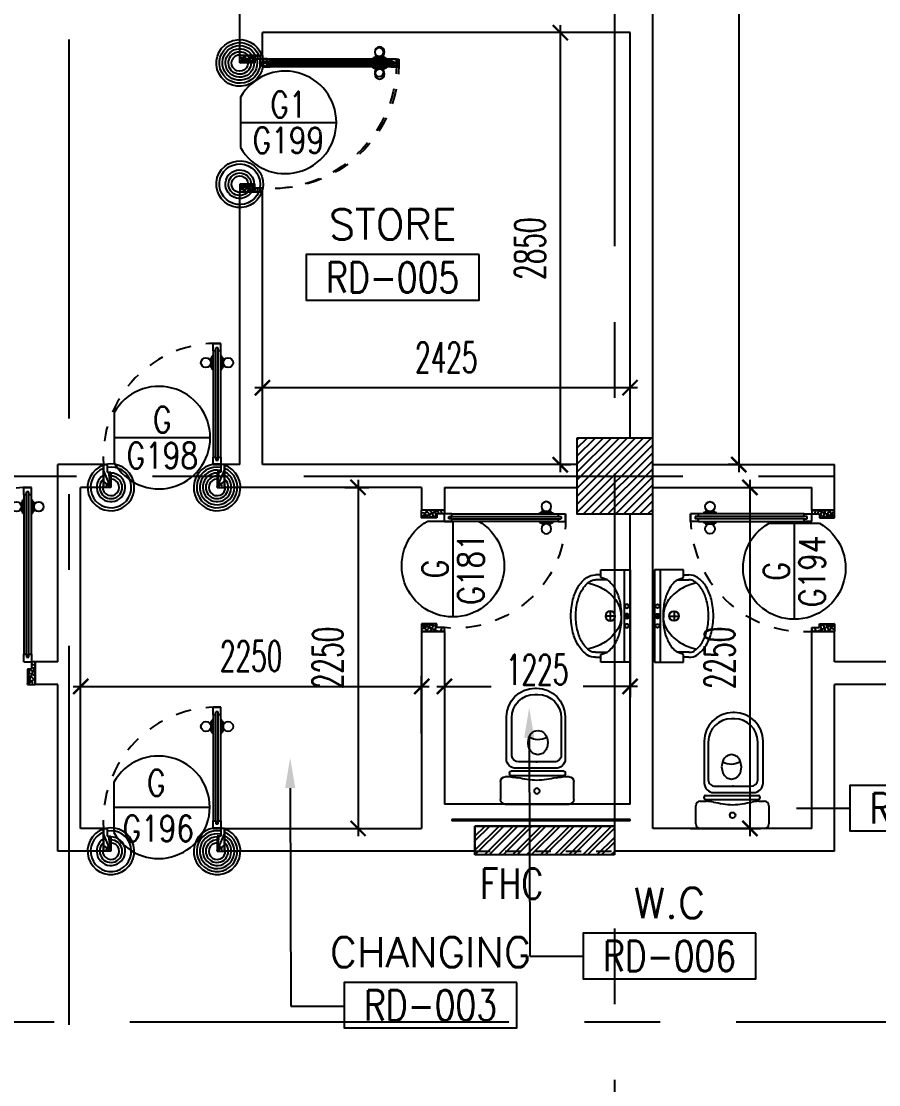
# Model space of a CAD drawing. Extents: x 417819.9 to 417911.9, y 43448 to 43539.2.
# Drawn here: x 417834.74 to 417840.4, y 43514.48 to 43521.49 of the extents above; entities that cross this region are included whole.
import ezdxf
from ezdxf.enums import TextEntityAlignment as Align

# ---------------------------------------------------------------- set-up
doc = ezdxf.new("R2010")
doc.units = 0
doc.header["$MEASUREMENT"] = 0
doc.header["$PDMODE"] = 3
doc.header["$PDSIZE"] = 0.1
doc.linetypes.add('CENTERX2', pattern=[4, 2.5, -0.5, 0.5, -0.5])
doc.linetypes.add('HIDDEN', pattern=[0.375, 0.25, -0.125])
doc.layers.get('0').update_dxf_attribs({"linetype": 'CONTINUOUS'})
doc.layers.get('DEFPOINTS').update_dxf_attribs({"linetype": 'CONTINUOUS'})
for name, color, linetype in [('A-JEERI', 3, 'CONTINUOUS'), ('AXES', 11, 'CENTERX2'), ('COL', 2, 'CONTINUOUS'), ('DIM', 4, 'CONTINUOUS'), ('DOOR', 4, 'CONTINUOUS'), ('DOOR-CR', 2, 'CONTINUOUS'), ('DOOR-NO', 3, 'CONTINUOUS'), ('FHC', 2, 'CONTINUOUS'), ('HAT', 8, 'CONTINUOUS'), ('RM-BOX', 2, 'CONTINUOUS'), ('RM-IND', 5, 'CONTINUOUS'), ('RM-NAME', 2, 'CONTINUOUS'), ('RM-NO', 2, 'CONTINUOUS'), ('SHAFT', 7, 'CONTINUOUS'), ('SUNI-FUR', 3, 'CONTINUOUS'), ('WALL', 2, 'CONTINUOUS')]:
    doc.layers.add(name, color=color, linetype=linetype)
doc.styles.add('ROMANS', font='ROMANS.shx', dxfattribs={"width": 0.6})
doc.dimstyles.new('STANDARD in', dxfattribs={"dimtxt": 0.2, "dimasz": 0.1, "dimexe": 0.07, "dimexo": 0.05, "dimgap": 0.1, "dimtad": 1, "dimdec": 0, "dimlfac": 1000, "dimzin": 0, "dimdsep": 46, "dimtxsty": 'ROMANS', "dimblk": 'ARCHTICK', "dimcen": 0.05, "dimdle": 0.05, "dimclrd": 4, "dimclre": 4, "dimclrt": 2, "dimadec": 0, "dimazin": 0, "dimtfac": 1, "dimtdec": 0, "dimtmove": 2, "dimatfit": 3, "dimfxl": 0, "dimtolj": 1, "dimtzin": 0, "dimarcsym": 0})

# ---------------------------------------------------------------- blocks, each defined once
blk = doc.blocks.new('DOOR100')
at = {"layer": 'DOOR', "color": 7, "linetype": 'ByBlock'}
for p, q in [((-75, 1250), (-75, 1300)), ((-75, 1300), (-25, 1300)), ((-25, 1300), (-75, 1300)), ((-58, 1250), (-58, 1270)), ((-42, 1270), (-58, 1270)), ((-42, 1250), (-42, 1270)), ((-25, 1250), (-25, 1300)), ((-91.2, 1205), (-91.2, 1140.2)), ((-82.2, 1205), (-91.2, 1205)), ((-82.2, 1127.6), (-82.2, 1217.6)), ((-75, 1217.6), (-82.2, 1217.6)), ((-82.2, 1205), (-82.2, 1140.2)), ((-58, 1250), (-75, 1250)), ((-25, 1250), (-42, 1250)), ((-25, 1217.6), (-17.8, 1217.6)), ((-17.8, 1127.6), (-17.8, 1217.6)), ((-17.8, 1205), (-17.8, 1140.2)), ((-17.8, 1205), (-8.8, 1205)), ((-8.8, 1205), (-8.8, 1140.2)), ((-82.2, 1140.2), (-91.2, 1140.2)), ((-75, 1127.6), (-82.2, 1127.6)), ((-25, 1127.6), (-17.8, 1127.6)), ((-17.8, 1140.2), (-8.8, 1140.2)), ((-1200, 0), (-1200, 150)), ((-1200, 150), (-1175, 150)), ((-1200, 150), (-1200, 0)), ((-1175, 150), (-1175, 100)), ((-75, 200), (-58, 200)), ((-75, 150), (-75, 200)), ((-75, 150), (-25, 150)), ((-58, 200), (-58, 180)), ((-58, 180), (-42, 180)), ((-42, 200), (-25, 200)), ((-42, 180), (-42, 200)), ((-25, 200), (-25, 150)), ((0, 150), (-25, 150)), ((-25, 150), (-25, 100)), ((0, 0), (0, 150)), ((0, 150), (0, 0)), ((-1150, 0), (-1200, 113.7)), ((-1175, 100), (-1150, 100)), ((-1150, 0), (-1163.4, 100)), ((-1150, 100), (-1150, 0)), ((-50, 0), (0, 113.7)), ((-50, 100), (-50, 0)), ((-50, 0), (-36.6, 100)), ((-25, 100), (-50, 100)), ((-1150, 0), (-1200, 40.1)), ((-1150, 0), (-1200, 0)), ((-50, 0), (0, 40.1)), ((-50, 0), (0, 0))]:
    blk.add_line(p, q, dxfattribs=at)
at = {"layer": 'DOOR', "linetype": 'ByBlock'}
for p, q in [((-75, 1250), (-75, 200)), ((-58, 200), (-58, 1250)), ((-42, 200), (-42, 1250)), ((-25, 200), (-25, 1250))]:
    blk.add_line(p, q, dxfattribs=at)
at = {"layer": 'DOOR', "color": 7, "linetype": 'ByBlock'}
for centre in [(-123.5, 1172.6), (23.5, 1172.6)]:
    blk.add_circle(centre, 32.4, dxfattribs=at)
at = {"layer": 'DOOR', "linetype": 'HIDDEN', "ltscale": 0.5}
blk.add_arc((-25, 150), 1150, 90, 180, dxfattribs=at)
at = {"layer": 'DOOR', "color": 7, "linetype": 'ByBlock'}
for centre, radius, start, end in [((-1150, 0), 154.4, 103.71423, 108.89471), ((-50, 0), 154.4, 71.10529, 76.28577), ((-1150, 0), 134.4, 100.71998, 111.84015), ((-1150, 0), 94.4, 90, 121.98181), ((-1150, 0), 74.4, 90, 132.22357), ((-50, 0), 94.4, 58.01819, 90), ((-50, 0), 74.4, 47.77643, 90), ((-50, 0), 134.4, 68.15985, 79.28002), ((-50, 0), 114.4, 64.08384, 77.37743), ((-1150, 0), 54.4, 90, 156.79262), ((-1150, 0), 34.4, 90, 180), ((-1150, 0), 14.4, 90, 180), ((-50, 0), 54.4, 23.20738, 90), ((-50, 0), 34.4, 0, 90), ((-50, 0), 14.4, 0, 90)]:
    blk.add_arc(centre, radius, start, end, dxfattribs=at)
blk = doc.blocks.new('A$C49F1192B')
at = {"layer": 'DOOR', "color": 0, "linetype": 'ByBlock', "xscale": -1, "rotation": 270}
blk.add_blockref('DOOR100', (0, 1200), dxfattribs=at)
blk = doc.blocks.new('A$C09EF76E8')
at = {"layer": 'DOOR', "color": 0, "linetype": 'ByBlock'}
for p, q in [((776.6, 950), (726.6, 950)), ((726.6, 950), (776.6, 950)), ((726.6, 900), (726.6, 950)), ((759.6, 920), (743.6, 920)), ((743.6, 900), (743.6, 920)), ((759.6, 900), (759.6, 920)), ((776.6, 900), (776.6, 950)), ((719.4, 855), (710.4, 855)), ((710.4, 855), (710.4, 790.2)), ((726.6, 867.6), (719.4, 867.6)), ((719.4, 777.6), (719.4, 867.6)), ((719.4, 855), (719.4, 790.2)), ((743.6, 900), (726.6, 900)), ((776.6, 900), (759.6, 900)), ((776.6, 867.6), (783.8, 867.6)), ((783.8, 777.6), (783.8, 867.6)), ((783.8, 855), (792.8, 855)), ((783.8, 855), (783.8, 790.2)), ((792.8, 855), (792.8, 790.2)), ((719.4, 790.2), (710.4, 790.2)), ((726.6, 777.6), (719.4, 777.6)), ((776.6, 777.6), (783.8, 777.6)), ((783.8, 790.2), (792.8, 790.2)), ((1.6, 0), (1.6, 150)), ((1.6, 150), (26.6, 150)), ((1.6, 150), (1.6, 0)), ((26.6, 150), (26.6, 100)), ((726.6, 150), (726.6, 200)), ((726.6, 200), (743.6, 200)), ((726.6, 150), (776.6, 150)), ((743.6, 200), (743.6, 180)), ((743.6, 180), (759.6, 180)), ((759.6, 180), (759.6, 200)), ((759.6, 200), (776.6, 200)), ((776.6, 200), (776.6, 150)), ((776.6, 150), (776.6, 100)), ((801.6, 150), (776.6, 150)), ((801.6, 150), (801.6, 0)), ((26.6, 100), (51.6, 100)), ((51.6, 100), (51.6, 0)), ((776.6, 100), (751.6, 100)), ((751.6, 100), (751.6, 0)), ((51.6, 0), (1.6, 0)), ((751.6, 0), (801.6, 0))]:
    blk.add_line(p, q, dxfattribs=at)
at = {"layer": 'DOOR', "linetype": 'ByBlock'}
for p, q in [((726.6, 900), (726.6, 200)), ((743.6, 200), (743.6, 900)), ((759.6, 200), (759.6, 900)), ((776.6, 200), (776.6, 900)), ((801.6, 0), (801.6, 150))]:
    blk.add_line(p, q, dxfattribs=at)
at = {"layer": 'DOOR', "color": 9, "linetype": 'ByBlock'}
for p, q in [((51.6, 0), (1.6, 113.7)), ((51.6, 0), (38.2, 100)), ((751.6, 0), (801.6, 113.7)), ((751.6, 0), (764.9, 100)), ((51.6, 0), (1.6, 40.1)), ((751.6, 0), (801.6, 40.1))]:
    blk.add_line(p, q, dxfattribs=at)
at = {"layer": 'DOOR', "color": 0, "linetype": 'ByBlock'}
for centre in [(678.1, 822.6), (825.1, 822.6)]:
    blk.add_circle(centre, 32.4, dxfattribs=at)
at = {"layer": 'DOOR', "linetype": 'HIDDEN', "ltscale": 0.5}
blk.add_arc((751.6, 198.8), 751.6, 88.09382, 183.72494, dxfattribs=at)
at = {"layer": 'DOOR', "color": 9, "linetype": 'ByBlock'}
for centre, radius, start, end in [((51.6, 0), 154.4, 103.71423, 108.89471), ((751.6, 0), 154.4, 71.10529, 76.28577), ((51.6, 0), 134.4, 100.71998, 111.84015), ((51.6, 0), 94.4, 90, 121.98181), ((51.6, 0), 74.4, 90, 132.22357), ((751.6, 0), 94.4, 58.01819, 90), ((751.6, 0), 74.4, 47.77643, 90), ((751.6, 0), 134.4, 68.15985, 79.28002), ((751.6, 0), 114.4, 64.08384, 77.37743), ((51.6, 0), 54.4, 90, 156.79262), ((51.6, 0), 34.4, 90, 180), ((51.6, 0), 14.4, 90, 180), ((751.6, 0), 54.4, 23.20738, 90), ((751.6, 0), 34.4, 0, 90), ((751.6, 0), 14.4, 0, 90)]:
    blk.add_arc(centre, radius, start, end, dxfattribs=at)
blk = doc.blocks.new('DD1')
at = {"layer": 'DOOR-CR'}
blk.add_line((-316.5, 0), (316.5, 0), dxfattribs=at)
blk.add_lwpolyline([(-316.5, -165.7, 3.820224), (-316.5, 165.7)], format="xyb", close=True, dxfattribs=at)
at = {"layer": 'DOOR-NO', "color": 255, "style": 'ROMANS'}
for tag, width, p in [('G', 0.8, (-21.7, 155.8)), ('0000', 0.7, (-21.7, -135.5))]:
    blk.add_attdef(tag, text='', height=195.5, dxfattribs=dict(at, width=width)).set_placement(p, align=Align.MIDDLE)
blk = doc.blocks.new('*X109')
at = {"color": 0}
for p, q in [((31339.2, 62310.5), (31829.7, 62801)), ((31339.2, 62363.5), (31776.7, 62801)), ((31339.2, 62416.6), (31723.7, 62801)), ((31339.2, 62469.6), (31670.6, 62801)), ((31339.2, 62522.6), (31617.6, 62801)), ((31339.2, 62575.7), (31564.6, 62801)), ((31339.2, 62628.7), (31511.5, 62801)), ((31339.2, 62681.7), (31458.5, 62801)), ((31339.2, 62734.8), (31405.5, 62801)), ((31339.2, 62787.8), (31352.4, 62801)), ((31382.8, 62301), (31839.2, 62757.5)), ((31435.8, 62301), (31839.2, 62704.4)), ((31488.8, 62301), (31839.2, 62651.4)), ((31541.9, 62301), (31839.2, 62598.4)), ((31594.9, 62301), (31839.2, 62545.3)), ((31647.9, 62301), (31839.2, 62492.3)), ((31701, 62301), (31839.2, 62439.3)), ((31754, 62301), (31839.2, 62386.2)), ((31807, 62301), (31839.2, 62333.2))]:
    blk.add_line(p, q, dxfattribs=at)
blk = doc.blocks.new('COL50')
at = {"layer": 'COL'}
blk.add_lwpolyline([(-250, 250), (-250, -250), (250, -250), (250, 250)], close=True, dxfattribs=at)
blk = doc.blocks.new('RM1')
at = {"layer": 'RM-BOX'}
blk.add_lwpolyline([(569.9, -200), (-569.9, -200), (-569.9, -500), (569.9, -500)], close=True, dxfattribs=at)
at = {"layer": 'RM-NAME', "style": 'ROMANS'}
for tag, p in [('ROOMNAME1', (0, 323.8)), ('ROOMNAME2', (0, 0))]:
    blk.add_attdef(tag, text='', height=200, dxfattribs=at).set_placement(p, align=Align.MIDDLE)
at = {"layer": 'RM-NO', "style": 'ROMANS', "width": 0.8}
blk.add_attdef('ROOMNO', text='', height=200, dxfattribs=at).set_placement((0, -350), align=Align.MIDDLE)
blk = doc.blocks.new('DOOR90')
at = {"layer": 'DOOR', "color": 7, "linetype": 'ByBlock'}
for p, q in [((-150, 0), (0, 0)), ((-150, 0), (-150, -25)), ((0, -50), (-113.7, 0)), ((0, -50), (-40.1, 0)), ((0, -50), (0, 0)), ((-1000, -25), (-1050, -25)), ((-1050, -75), (-1050, -25)), ((-1050, -25), (-1050, -75)), ((-1000, -42), (-1020, -42)), ((-1020, -42), (-1020, -58)), ((-1000, -58), (-1020, -58)), ((-1000, -25), (-1000, -42)), ((-1000, -58), (-1000, -75)), ((-877.6, -17.8), (-967.6, -17.8)), ((-967.6, -25), (-967.6, -17.8)), ((-955, -8.8), (-890.2, -8.8)), ((-955, -17.8), (-955, -8.8)), ((-955, -17.8), (-890.2, -17.8)), ((-890.2, -17.8), (-890.2, -8.8)), ((-877.6, -25), (-877.6, -17.8)), ((-200, -25), (-150, -25)), ((-200, -42), (-200, -25)), ((-180, -42), (-200, -42)), ((-200, -58), (-180, -58)), ((-200, -75), (-200, -58)), ((-180, -58), (-180, -42)), ((-150, -25), (-100, -25)), ((-150, -75), (-150, -25)), ((-100, -25), (-100, -50)), ((0, -50), (-100, -36.6)), ((-100, -50), (0, -50)), ((-1000, -75), (-1050, -75)), ((-967.6, -75), (-967.6, -82.2)), ((-877.6, -82.2), (-967.6, -82.2)), ((-955, -82.2), (-890.2, -82.2)), ((-955, -82.2), (-955, -91.2)), ((-955, -91.2), (-890.2, -91.2)), ((-890.2, -82.2), (-890.2, -91.2)), ((-877.6, -75), (-877.6, -82.2)), ((-150, -75), (-200, -75)), ((-150, -875), (-100, -875)), ((-150, -900), (-150, -875)), ((-150, -900), (0, -900)), ((0, -900), (-150, -900)), ((0, -850), (-113.7, -900)), ((-100, -875), (-100, -850)), ((0, -850), (-100, -863.4)), ((-100, -850), (0, -850)), ((0, -850), (-40.1, -900)), ((0, -850), (0, -900))]:
    blk.add_line(p, q, dxfattribs=at)
at = {"layer": 'DOOR', "linetype": 'ByBlock'}
for p, q in [((-200, -25), (-1000, -25)), ((-200, -42), (-1000, -42)), ((-200, -58), (-1000, -58)), ((-1000, -75), (-200, -75))]:
    blk.add_line(p, q, dxfattribs=at)
at = {"layer": 'DOOR', "color": 7, "linetype": 'ByBlock'}
for centre in [(-922.6, 23.5), (-922.6, -123.5)]:
    blk.add_circle(centre, 32.4, dxfattribs=at)
for centre, radius, start, end in [((0, -50), 154.4, 161.10529, 166.28577), ((0, -50), 94.4, 148.01819, 180), ((0, -50), 134.4, 158.15985, 169.28002), ((0, -50), 114.4, 154.08384, 167.37743), ((0, -50), 74.4, 137.77643, 180), ((0, -50), 54.4, 113.20738, 180), ((0, -50), 34.4, 90, 180), ((0, -50), 14.4, 90, 180), ((0, -850), 154.4, 193.71423, 198.89471), ((0, -850), 134.4, 190.71998, 201.84015), ((0, -850), 94.4, 180, 211.98181), ((0, -850), 74.4, 180, 222.22357), ((0, -850), 54.4, 180, 246.79262), ((0, -850), 34.4, 180, 270), ((0, -850), 14.4, 180, 270)]:
    blk.add_arc(centre, radius, start, end, dxfattribs=at)
at = {"layer": 'DOOR', "linetype": 'HIDDEN', "ltscale": 0.5}
blk.add_arc((-222.2, -50), 828.2, 178.27012, 275.00304, dxfattribs=at)
blk = doc.blocks.new('A$C24ED45A6')
at = {"layer": 'DOOR', "color": 0, "linetype": 'ByBlock'}
for p, q in [((925, 1100), (925, 1150)), ((925, 1150), (975, 1150)), ((975, 1150), (925, 1150)), ((942, 1100), (925, 1100)), ((942, 1100), (942, 1120)), ((958, 1120), (942, 1120)), ((958, 1100), (958, 1120)), ((975, 1100), (958, 1100)), ((975, 1100), (975, 1150)), ((908.8, 1055), (908.8, 990.2)), ((917.8, 1055), (908.8, 1055)), ((917.8, 977.6), (917.8, 1067.6)), ((925, 1067.6), (917.8, 1067.6)), ((917.8, 1055), (917.8, 990.2)), ((975, 1067.6), (982.2, 1067.6)), ((982.2, 977.6), (982.2, 1067.6)), ((982.2, 1055), (982.2, 990.2)), ((982.2, 1055), (991.2, 1055)), ((991.2, 1055), (991.2, 990.2)), ((917.8, 990.2), (908.8, 990.2)), ((925, 977.6), (917.8, 977.6)), ((975, 977.6), (982.2, 977.6)), ((982.2, 990.2), (991.2, 990.2)), ((925, 150), (925, 200)), ((925, 200), (942, 200)), ((942, 200), (942, 180)), ((942, 180), (958, 180)), ((958, 180), (958, 200)), ((958, 200), (975, 200)), ((975, 200), (975, 150)), ((0, 0), (0, 150)), ((0, 150), (25, 150)), ((25, 150), (25, 100)), ((25, 100), (50, 100)), ((50, 100), (50, 0)), ((925, 150), (975, 150)), ((975, 100), (950, 100)), ((950, 100), (950, 0)), ((1000, 150), (975, 150)), ((975, 150), (975, 100)), ((1000, 150), (1000, 0)), ((50, 0), (0, 0)), ((950, 0), (1000, 0))]:
    blk.add_line(p, q, dxfattribs=at)
at = {"layer": 'DOOR', "linetype": 'ByBlock'}
for p, q in [((925, 1100), (925, 200)), ((942, 200), (942, 1100)), ((958, 200), (958, 1100)), ((975, 200), (975, 1100))]:
    blk.add_line(p, q, dxfattribs=at)
at = {"layer": 'DOOR', "color": 9, "linetype": 'ByBlock'}
for p, q in [((50, 0), (0, 113.7)), ((50, 0), (36.6, 100)), ((950, 0), (1000, 113.7)), ((950, 0), (963.4, 100)), ((50, 0), (0, 40.1)), ((950, 0), (1000, 40.1))]:
    blk.add_line(p, q, dxfattribs=at)
at = {"layer": 'DOOR', "color": 0, "linetype": 'ByBlock'}
for centre in [(876.5, 1022.6), (1023.5, 1022.6)]:
    blk.add_circle(centre, 32.4, dxfattribs=at)
at = {"layer": 'DOOR', "linetype": 'HIDDEN', "ltscale": 0.5}
blk.add_arc((950, 222.5), 927.8, 88.45601, 184.48155, dxfattribs=at)
at = {"layer": 'DOOR', "color": 9, "linetype": 'ByBlock'}
for centre, radius, start, end in [((50, 0), 154.4, 103.71423, 108.89471), ((50, 0), 134.4, 100.71998, 111.84015), ((50, 0), 114.4, 102.62257, 115.91616), ((50, 0), 94.4, 90, 121.98181), ((950, 0), 94.4, 58.01819, 90), ((950, 0), 134.4, 68.15985, 79.28002), ((950, 0), 114.4, 64.08384, 77.37743), ((950, 0), 154.4, 71.10529, 76.28577), ((50, 0), 74.4, 90, 132.22357), ((50, 0), 54.4, 90, 156.79262), ((50, 0), 34.4, 90, 180), ((50, 0), 14.4, 90, 180), ((950, 0), 74.4, 47.77643, 90), ((950, 0), 54.4, 23.20738, 90), ((950, 0), 34.4, 0, 90), ((950, 0), 14.4, 0, 90)]:
    blk.add_arc(centre, radius, start, end, dxfattribs=at)
at = {"layer": 'WALL'}
blk.add_line((1000, 0), (1000, 150), dxfattribs=at)
blk = doc.blocks.new('A$C3CD36B94')
at = {"layer": 'DOOR', "color": 0, "linetype": 'ByBlock'}
for p, q in [((105.9, 950.4), (55.9, 950.4)), ((55.9, 800.4), (55.9, 950.4)), ((105.9, 850.4), (105.9, 950.4)), ((805.9, 950.4), (855.9, 950.4)), ((805.9, 850.4), (805.9, 950.4)), ((855.9, 800.4), (855.9, 950.4)), ((855.9, 950.4), (855.9, 800.4)), ((80.9, 850.4), (105.9, 850.4)), ((80.9, 800.4), (80.9, 850.4)), ((830.9, 850.4), (805.9, 850.4)), ((830.9, 800.4), (830.9, 850.4)), ((55.9, 800.4), (80.9, 800.4)), ((130.9, 800.4), (80.9, 800.4)), ((80.9, 750.4), (80.9, 800.4)), ((130.9, 800.4), (130.9, 750.4)), ((855.9, 800.4), (830.9, 800.4)), ((97.9, 750.4), (80.9, 750.4)), ((113.9, 770.4), (97.9, 770.4)), ((97.9, 770.4), (97.9, 750.4)), ((113.9, 750.4), (113.9, 770.4)), ((130.9, 750.4), (113.9, 750.4)), ((64.7, 95.4), (64.7, 160.2)), ((73.7, 160.2), (64.7, 160.2)), ((73.7, 172.8), (73.7, 82.8)), ((80.9, 172.8), (73.7, 172.8)), ((73.7, 95.4), (73.7, 160.2)), ((130.9, 172.8), (138.1, 172.8)), ((138.1, 172.8), (138.1, 82.8)), ((138.1, 95.4), (138.1, 160.2)), ((138.1, 160.2), (147.1, 160.2)), ((147.1, 95.4), (147.1, 160.2)), ((73.7, 95.4), (64.7, 95.4)), ((80.9, 82.8), (73.7, 82.8)), ((130.9, 82.8), (138.1, 82.8)), ((138.1, 95.4), (147.1, 95.4)), ((80.9, 50.4), (80.9, 0.4)), ((80.9, 50.4), (97.9, 50.4)), ((130.9, 0.4), (80.9, 0.4)), ((80.9, 0.4), (130.9, 0.4)), ((97.9, 50.4), (97.9, 30.4)), ((97.9, 30.4), (113.9, 30.4)), ((113.9, 50.4), (113.9, 30.4)), ((113.9, 50.4), (130.9, 50.4)), ((130.9, 50.4), (130.9, 0.4))]:
    blk.add_line(p, q, dxfattribs=at)
at = {"layer": 'DOOR', "color": 9, "linetype": 'ByBlock'}
for p, q in [((105.9, 950.4), (55.9, 910.3)), ((105.9, 950.4), (55.9, 836.7)), ((105.9, 950.4), (92.6, 850.4)), ((805.9, 950.4), (819.3, 850.4)), ((805.9, 950.4), (855.9, 836.7)), ((805.9, 950.4), (855.9, 910.3))]:
    blk.add_line(p, q, dxfattribs=at)
at = {"layer": 'DOOR', "linetype": 'ByBlock'}
for p, q in [((80.9, 750.4), (80.9, 50.4)), ((97.9, 750.4), (97.9, 50.4)), ((113.9, 750.4), (113.9, 50.4)), ((130.9, 50.4), (130.9, 750.4))]:
    blk.add_line(p, q, dxfattribs=at)
at = {"layer": 'DOOR', "color": 0, "linetype": 'ByBlock'}
for centre in [(32.4, 127.8), (179.5, 127.8)]:
    blk.add_circle(centre, 32.4, dxfattribs=at)
at = {"layer": 'DOOR', "color": 9, "linetype": 'ByBlock'}
for centre, radius, start, end in [((105.9, 950.4), 54.4, 203.20738, 270), ((105.9, 950.4), 34.4, 180, 270), ((105.9, 950.4), 14.4, 180, 270), ((805.9, 950.4), 34.4, 270, 0), ((805.9, 950.4), 14.4, 270, 0), ((805.9, 950.4), 54.4, 270, 336.79262), ((105.9, 950.4), 74.4, 227.77643, 270), ((105.9, 950.4), 94.4, 238.01819, 270), ((105.9, 950.4), 114.4, 244.08384, 257.37743), ((805.9, 950.4), 74.4, 270, 312.22357), ((805.9, 950.4), 94.4, 270, 301.98181), ((105.9, 950.4), 134.4, 248.15985, 259.28002), ((105.9, 950.4), 154.4, 251.10529, 256.28577), ((805.9, 950.4), 134.4, 280.71998, 291.84015), ((805.9, 950.4), 154.4, 283.71423, 288.89471)]:
    blk.add_arc(centre, radius, start, end, dxfattribs=at)
at = {"layer": 'DOOR', "linetype": 'HIDDEN', "ltscale": 0.5}
blk.add_arc((105.9, 728.6), 728.6, 268.03354, 5.66169, dxfattribs=at)
blk = doc.blocks.new('_ARCHTICK')
at = {"color": 0, "linetype": 'ByBlock', "const_width": 0.15}
blk.add_lwpolyline([(-0.5, -0.5), (0.5, 0.5)], dxfattribs=at)
blk = doc.blocks.new('*D169')
at = {"layer": 'DEFPOINTS', "color": 0}
for p in [(417838.7566, 43521.4193), (417838.243, 43518.5693), (417838.2963, 43518.5693)]:
    blk.add_point(p, dxfattribs=at)
at = {"layer": 'DIM', "color": 4, "lineweight": -2}
for p, q in [((417838.2963, 43521.4693), (417838.2963, 43518.5193)), ((417838.7066, 43521.4193), (417838.2263, 43521.4193)), ((417838.293, 43518.5693), (417838.3663, 43518.5693))]:
    blk.add_line(p, q, dxfattribs=at)
at = {"layer": 'DIM', "color": 4, "lineweight": -2, "xscale": 0.1, "yscale": 0.1, "zscale": 0.1}
for p, rotation in [((417838.2963, 43521.4193), 90), ((417838.2963, 43518.5693), 270)]:
    blk.add_blockref('_ARCHTICK', p, dxfattribs=dict(at, rotation=rotation))
at = {"layer": 'DIM', "color": 2, "insert": (417838.0963, 43519.9943), "char_height": 0.2, "attachment_point": 5, "rotation": 90, "style": 'ROMANS'}
blk.add_mtext('\\A1;2850', dxfattribs=at)
blk = doc.blocks.new('*D170')
at = {"layer": 'DEFPOINTS', "color": 0}
for p in [(417836.3316, 43519.077), (417836.3316, 43519.077), (417838.7566, 43519.077)]:
    blk.add_point(p, dxfattribs=at)
at = {"layer": 'DIM', "color": 4, "lineweight": -2}
for p, q in [((417836.3316, 43519.127), (417836.3316, 43519.147)), ((417838.7566, 43519.127), (417838.7566, 43519.147)), ((417838.8066, 43519.077), (417836.2816, 43519.077))]:
    blk.add_line(p, q, dxfattribs=at)
at = {"layer": 'DIM', "color": 4, "lineweight": -2, "xscale": 0.1, "yscale": 0.1, "zscale": 0.1, "rotation": 180}
blk.add_blockref('_ARCHTICK', (417836.3316, 43519.077), dxfattribs=at)
at = {"layer": 'DIM', "color": 4, "lineweight": -2, "xscale": 0.1, "yscale": 0.1, "zscale": 0.1}
blk.add_blockref('_ARCHTICK', (417838.7566, 43519.077), dxfattribs=at)
at = {"layer": 'DIM', "color": 2, "insert": (417837.5441, 43519.277), "char_height": 0.2, "attachment_point": 5, "style": 'ROMANS'}
blk.add_mtext('\\A1;2425', dxfattribs=at)
blk = doc.blocks.new('*D173')
at = {"layer": 'DEFPOINTS', "color": 0}
for p in [(417837.3816, 43517.1062), (417835.1316, 43516.7449), (417837.3816, 43516.7449)]:
    blk.add_point(p, dxfattribs=at)
at = {"layer": 'DIM', "color": 4, "lineweight": -2}
for p, q in [((417835.1316, 43516.7949), (417835.1316, 43517.1762)), ((417837.3816, 43516.7949), (417837.3816, 43517.1762)), ((417835.0816, 43517.1062), (417837.4316, 43517.1062))]:
    blk.add_line(p, q, dxfattribs=at)
at = {"layer": 'DIM', "color": 4, "lineweight": -2, "xscale": 0.1, "yscale": 0.1, "zscale": 0.1, "rotation": 180}
blk.add_blockref('_ARCHTICK', (417835.1316, 43517.1062), dxfattribs=at)
at = {"layer": 'DIM', "color": 4, "lineweight": -2, "xscale": 0.1, "yscale": 0.1, "zscale": 0.1}
blk.add_blockref('_ARCHTICK', (417837.3816, 43517.1062), dxfattribs=at)
at = {"layer": 'DIM', "color": 2, "insert": (417836.2566, 43517.3062), "char_height": 0.2, "attachment_point": 5, "style": 'ROMANS'}
blk.add_mtext('\\A1;2250', dxfattribs=at)
blk = doc.blocks.new('*D174')
at = {"layer": 'DEFPOINTS', "color": 0}
for p in [(417836.8243, 43518.4193), (417836.8243, 43516.1693), (417836.9621, 43516.1693)]:
    blk.add_point(p, dxfattribs=at)
at = {"layer": 'DIM', "color": 4, "lineweight": -2}
for p, q in [((417836.9621, 43518.4693), (417836.9621, 43516.1193)), ((417836.8743, 43518.4193), (417837.0321, 43518.4193)), ((417836.8743, 43516.1693), (417837.0321, 43516.1693))]:
    blk.add_line(p, q, dxfattribs=at)
at = {"layer": 'DIM', "color": 4, "lineweight": -2, "xscale": 0.1, "yscale": 0.1, "zscale": 0.1}
for p, rotation in [((417836.9621, 43518.4193), 90), ((417836.9621, 43516.1693), 270)]:
    blk.add_blockref('_ARCHTICK', p, dxfattribs=dict(at, rotation=rotation))
at = {"layer": 'DIM', "color": 2, "insert": (417836.7621, 43517.2943), "char_height": 0.2, "attachment_point": 5, "rotation": 90, "style": 'ROMANS'}
blk.add_mtext('\\A1;2250', dxfattribs=at)
blk = doc.blocks.new('*D175')
at = {"layer": 'DEFPOINTS', "color": 0}
for p in [(417837.5316, 43517.3159), (417838.7566, 43517.3159), (417838.7566, 43517.1062)]:
    blk.add_point(p, dxfattribs=at)
at = {"layer": 'DIM', "color": 4, "lineweight": -2}
for p, q in [((417837.5316, 43517.2659), (417837.5316, 43517.0362)), ((417838.7566, 43517.2659), (417838.7566, 43517.0362)), ((417837.4816, 43517.1062), (417837.8413, 43517.1062)), ((417838.8066, 43517.1062), (417838.447, 43517.1062))]:
    blk.add_line(p, q, dxfattribs=at)
at = {"layer": 'DIM', "color": 4, "lineweight": -2, "xscale": 0.1, "yscale": 0.1, "zscale": 0.1, "rotation": 180}
blk.add_blockref('_ARCHTICK', (417837.5316, 43517.1062), dxfattribs=at)
at = {"layer": 'DIM', "color": 4, "lineweight": -2, "xscale": 0.1, "yscale": 0.1, "zscale": 0.1}
blk.add_blockref('_ARCHTICK', (417838.7566, 43517.1062), dxfattribs=at)
at = {"layer": 'DIM', "color": 2, "insert": (417838.1441, 43517.2175), "char_height": 0.2, "attachment_point": 5, "style": 'ROMANS'}
blk.add_mtext('\\A1;1225', dxfattribs=at)
blk = doc.blocks.new('2')
at = {"layer": 'SUNI-FUR', "linetype": 'Continuous'}
for p, q in [((0.0159, 0.7241), (-0.0034, 0.7241)), ((0.0137, 0.765), (0.0041, 0.765)), ((-0.1849, 0.576), (-0.1849, 0.2998)), ((-0.1587, 0.5702), (-0.1587, 0.3197)), ((0.1683, 0.3197), (0.1683, 0.5702)), ((0.2027, 0.2998), (0.2027, 0.576)), ((-0.0651, 0.438), (-0.0703, 0.4064)), ((-0.005, 0.4872), (-0.0292, 0.4813)), ((0.0193, 0.4813), (-0.005, 0.4872)), ((0.0603, 0.4064), (0.0551, 0.438)), ((-0.0703, 0.4064), (-0.0651, 0.3747)), ((0.0565, 0.3772), (0.0603, 0.4064)), ((-0.0292, 0.3314), (-0.005, 0.3255)), ((-0.005, 0.3255), (0.0193, 0.3314)), ((-0.1763, 0.2176), (0.1724, 0.2176)), ((-0.1219, 0.2368), (0.0089, 0.2368)), ((-0.1129, 0.2792), (0.0084, 0.2792)), ((0.0012, 0.2792), (0.1226, 0.2792)), ((0.0084, 0.2792), (0.0012, 0.2792)), ((0.0089, 0.2368), (0.1397, 0.2368)), ((-0.2413, 0.03), (-0.2413, 0.1498)), ((-0.2113, 0.1798), (-0.1699, 0.1798)), ((-0.1863, 0.1994), (-0.1863, 0.2076)), ((0.1724, 0.1894), (-0.1763, 0.1894)), ((0.1743, 0.1798), (0.2113, 0.1798)), ((0.1743, 0.1798), (0.1743, 0.1798)), ((0.1824, 0.2076), (0.1824, 0.1994)), ((0.2413, 0.1498), (0.2413, 0.03)), ((0.2113, 0), (-0.2113, 0))]:
    blk.add_line(p, q, dxfattribs=at)
blk.add_circle((0.0019, 0.0872), 0.0184, dxfattribs=at)
for centre, radius, start, end in [((0.0041, 0.576), 0.189, 90, 180), ((-0.0048, 0.5702), 0.1539, 90, 180), ((0.0137, 0.576), 0.189, 0, 90), ((0.0144, 0.5702), 0.1539, 0, 90), ((0.0126, 0.412), 0.082, 141.07583, 161.50405), ((-0.0074, 0.5367), 0.1117, 239.42337, 302.91619), ((0.0019, 0.4207), 0.0682, 117.15318, 141.07583), ((-0.0119, 0.4207), 0.0682, 38.92417, 62.84682), ((-0.0226, 0.412), 0.082, 18.49595, 38.92417), ((0.0126, 0.4007), 0.082, 198.49595, 218.92417), ((-0.0289, 0.4058), 0.0901, 321.07583, 341.50405), ((-0.1219, 0.2998), 0.063, 180, 270), ((-0.1156, 0.3224), 0.0432, 183.51288, 273.51288), ((0.0019, 0.392), 0.0682, 218.92417, 242.84682), ((-0.0119, 0.392), 0.0682, 297.15318, 321.07583), ((0.1252, 0.3224), 0.0432, 266.48712, 356.48712), ((0.1397, 0.2998), 0.063, 270, 0), ((-0.1763, 0.2076), 0.01, 90, 180), ((0.1724, 0.2076), 0.01, 0, 90), ((-0.2113, 0.1498), 0.03, 90, 180), ((-0.1763, 0.1994), 0.01, 180, 270), ((-0.2015, -0.2523), 0.4332, 79.75352, 85.81091), ((0.0746, 1.126), 0.9726, 258.19384, 265.73474), ((-0.0701, 1.126), 0.9726, 274.26526, 281.80616), ((0.2059, -0.2523), 0.4332, 94.18909, 100.24648), ((0.1724, 0.1994), 0.01, 270, 0), ((0.2113, 0.1498), 0.03, 0, 90), ((-0.2113, 0.03), 0.03, 180, 270), ((0.2113, 0.03), 0.03, 270, 0)]:
    blk.add_arc(centre, radius, start, end, dxfattribs=at)
blk = doc.blocks.new('*D177')
at = {"layer": 'DEFPOINTS', "color": 0}
for p in [(417839.4739, 43525.4443), (417839.4739, 43518.5693), (417839.5066, 43518.5693)]:
    blk.add_point(p, dxfattribs=at)
at = {"layer": 'DIM', "color": 4, "lineweight": -2}
for p, q in [((417839.4739, 43525.4943), (417839.4739, 43518.5193)), ((417839.4239, 43525.4443), (417839.4039, 43525.4443)), ((417839.4566, 43518.5693), (417839.4039, 43518.5693))]:
    blk.add_line(p, q, dxfattribs=at)
at = {"layer": 'DIM', "color": 4, "lineweight": -2, "xscale": 0.1, "yscale": 0.1, "zscale": 0.1}
for p, rotation in [((417839.4739, 43525.4443), 90), ((417839.4739, 43518.5693), 270)]:
    blk.add_blockref('_ARCHTICK', p, dxfattribs=dict(at, rotation=rotation))
at = {"layer": 'DIM', "color": 2, "insert": (417839.2739, 43522.0068), "char_height": 0.2, "attachment_point": 5, "rotation": 90, "style": 'ROMANS'}
blk.add_mtext('\\A1;6875', dxfattribs=at)
blk = doc.blocks.new('*D508')
at = {"layer": 'DEFPOINTS', "color": 0}
for p in [(417839.2287, 43518.4193), (417839.1062, 43516.1693), (417839.5479, 43516.1693)]:
    blk.add_point(p, dxfattribs=at)
at = {"layer": 'DIM', "color": 4, "lineweight": -2}
for p, q in [((417839.5479, 43518.4693), (417839.5479, 43516.1193)), ((417839.2787, 43518.4193), (417839.6179, 43518.4193)), ((417839.1562, 43516.1693), (417839.6179, 43516.1693))]:
    blk.add_line(p, q, dxfattribs=at)
at = {"layer": 'DIM', "color": 4, "lineweight": -2, "xscale": 0.1, "yscale": 0.1, "zscale": 0.1}
for p, rotation in [((417839.5479, 43518.4193), 90), ((417839.5479, 43516.1693), 270)]:
    blk.add_blockref('_ARCHTICK', p, dxfattribs=dict(at, rotation=rotation))
at = {"layer": 'DIM', "color": 2, "insert": (417839.3479, 43517.2943), "char_height": 0.2, "attachment_point": 5, "rotation": 90, "style": 'ROMANS'}
blk.add_mtext('\\A1;2250', dxfattribs=at)
blk = doc.blocks.new('3')
at = {"layer": 'SUNI-FUR', "linetype": 'Continuous'}
for p, q in [((-0.3039, 0), (-0.3039, -0.1919)), ((0.3039, 0), (-0.3039, 0)), ((0.3039, -0.1919), (0.3039, 0)), ((0.3039, -0.039), (-0.3039, -0.039)), ((0.0156, -0.021), (-0.0155, -0.021)), ((0, -0.0055), (0, -0.0366)), ((0.0325, -0.13), (-0.0325, -0.13)), ((0, -0.0975), (0, -0.1625)), ((-0.3039, -0.1919), (-0.2537, -0.1919)), ((-0.2714, -0.2275), (-0.2714, -0.1919)), ((-0.2537, -0.1919), (-0.2387, -0.1496)), ((-0.2389, -0.2275), (-0.2389, -0.15)), ((0.2387, -0.1496), (0.2537, -0.1919)), ((0.2389, -0.15), (0.2389, -0.2275)), ((0.2537, -0.1919), (0.3039, -0.1919)), ((0.2714, -0.1919), (0.2714, -0.2275))]:
    blk.add_line(p, q, dxfattribs=at)
for centre, radius in [((-0.065, -0.021), 0.0124), ((0, -0.021), 0.0155), ((0.065, -0.021), 0.0124), ((0, -0.13), 0.0325)]:
    blk.add_circle(centre, radius, dxfattribs=at)
for centre, radius, start, end in [((-0.028, -0.3651), 0.3068, 103.08645, 118.18778), ((-0.0078, -0.528), 0.4705, 89.0532, 100.98953), ((-0.012, -0.189), 0.1301, 84.85355, 119.44542), ((0.0031, -0.2275), 0.1682, 61.44413, 91.16775), ((0, -0.5271), 0.4694, 78.06366, 90), ((0.0338, -0.3673), 0.3061, 62.96233, 78.06366), ((-0.0851, -0.2667), 0.1932, 117.03767, 142.6695), ((0.0537, -0.3121), 0.2697, 118.74222, 143.05777), ((-0.0403, -0.2967), 0.2498, 35.96083, 60.27638), ((0.0851, -0.2667), 0.1932, 37.3305, 62.96233), ((0.104, -0.3429), 0.3284, 144.03917, 163.27388), ((-0.104, -0.3429), 0.3284, 16.72612, 35.96083), ((-0.1911, -0.2352), 0.0807, 174.55389, 214.67303), ((-0.1868, -0.2338), 0.0525, 173.08928, 213.20841), ((-0.0828, -0.1603), 0.1798, 214.67303, 239.08672), ((0.2045, -0.3731), 0.4333, 163.27388, 167.37502), ((0.0893, -0.1711), 0.1672, 300.91328, 325.32697), ((-0.2045, -0.3731), 0.4333, 12.73586, 16.72612), ((0.1708, -0.2275), 0.068, 325.32697, 0), ((0.1708, -0.2275), 0.1005, 325.32697, 0), ((-0.0828, -0.1603), 0.2123, 214.67303, 239.08672), ((-0.0354, -0.0811), 0.3046, 239.08672, 256.06993), ((-0.0354, -0.0811), 0.2721, 239.08672, 256.06993), ((0, 0.0617), 0.4192, 256.06993, 270), ((0, 0.0617), 0.4192, 270, 283.93007), ((0.0354, -0.0811), 0.2721, 283.93007, 300.91328), ((0.0354, -0.0811), 0.3046, 283.93007, 300.91328), ((0.0893, -0.1711), 0.1997, 300.91328, 325.32697), ((0, 0.0617), 0.4517, 256.06993, 270), ((0, 0.0617), 0.4517, 270, 283.93007)]:
    blk.add_arc(centre, radius, start, end, dxfattribs=at)

msp = doc.modelspace()

# ---------------------------------------------------------------- hatches: boundary and pattern name
at = {"layer": 'FHC', "linetype": 'ByBlock', "ltscale": 0.3}
h = msp.add_hatch(dxfattribs=at)
h.set_pattern_fill('ANSI32', color=11, scale=175, style=0)
h.set_pattern_definition([(44.999998, (417605.53738, 43484.94332), (-0.046403885, 0.046403882), []), (44.999998, (417605.56832, 43484.94332), (-0.046403885, 0.046403882), [])])
h.paths.add_polyline_path([(417838.6536, 43515.9943), (417838.6536, 43516.1843), (417837.7336, 43516.1843), (417837.7336, 43515.9943)])
h.paths.add_polyline_path([(417837.521, 43515.5732), (417837.521, 43515.994), (417837.7835, 43515.994), (417837.7835, 43515.5732)], flags=9)

# ---------------------------------------------------------------- linework, layer by layer
at = {"layer": 'AXES'}
for p, q in [((417838.6566, 43460.01), (417838.6566, 43538.4875)), ((417835.0566, 43466.8743), (417835.0566, 43525.6943)), ((417820.6052, 43518.4943), (417889.6966, 43518.4943)), ((417831.4566, 43514.8943), (417889.6966, 43514.8943))]:
    msp.add_line(p, q, dxfattribs=at)
at = {"layer": 'FHC', "linetype": 'ByBlock', "ltscale": 0.3}
for p, q in [((417837.7336, 43516.1843), (417838.6536, 43516.1843)), ((417837.7336, 43515.9943), (417837.7336, 43516.1843)), ((417838.6536, 43516.1843), (417838.6536, 43515.9943)), ((417838.6536, 43515.9943), (417837.7336, 43515.9943))]:
    msp.add_line(p, q, dxfattribs=at)
at = {"layer": 'RM-IND'}
for p, q in [((417838.0915, 43516.7675), (417838.0965, 43515.3277)), ((417836.5142, 43516.4357), (417836.5191, 43514.9959)), ((417839.8563, 43516.303), (417840.2075, 43516.303)), ((417838.0965, 43515.3277), (417838.4476, 43515.3277)), ((417836.5191, 43514.9959), (417836.8703, 43514.9959))]:
    msp.add_line(p, q, dxfattribs=at)
for points in [[(417838.0582, 43516.7675), (417838.1248, 43516.7675), (417838.0915, 43516.9675)], [(417836.4808, 43516.4357), (417836.5475, 43516.4357), (417836.5142, 43516.6357)]]:
    msp.add_solid(points, dxfattribs=at)
at = {"layer": 'WALL'}
for p, q in [((417838.9066, 43518.7443), (417838.9066, 43525.4443)), ((417836.1816, 43521.2693), (417836.1816, 43521.7193)), ((417838.7566, 43521.4193), (417836.3316, 43521.4193)), ((417836.3316, 43521.2693), (417836.3316, 43521.4193)), ((417838.7566, 43518.7443), (417838.7566, 43521.4193)), ((417836.3316, 43521.2693), (417836.1816, 43521.2693)), ((417836.1816, 43518.5693), (417836.1816, 43520.3693)), ((417836.3316, 43520.3693), (417836.1816, 43520.3693)), ((417836.3316, 43518.5693), (417836.3316, 43520.3693)), ((417835.2816, 43518.5693), (417834.9816, 43518.5693)), ((417834.9816, 43517.2693), (417834.9816, 43518.5693)), ((417835.2816, 43518.5693), (417835.2816, 43518.4193)), ((417836.0816, 43518.5693), (417836.0816, 43518.4193)), ((417836.1816, 43518.5693), (417836.0816, 43518.5693)), ((417838.4066, 43518.5693), (417836.3316, 43518.5693)), ((417838.9066, 43518.5693), (417840.1066, 43518.5693)), ((417840.1066, 43518.2693), (417840.1066, 43518.5693)), ((417835.2816, 43518.4193), (417835.1316, 43518.4193)), ((417835.1316, 43516.1693), (417835.1316, 43518.4193)), ((417837.3816, 43518.4193), (417836.0816, 43518.4193)), ((417837.3816, 43518.4193), (417837.3816, 43518.2693)), ((417837.5316, 43518.4193), (417837.5316, 43518.2693)), ((417837.5316, 43518.4193), (417838.4066, 43518.4193)), ((417838.9066, 43518.4193), (417839.9566, 43518.4193)), ((417839.9566, 43518.2693), (417839.9566, 43518.4193)), ((417837.5316, 43518.2693), (417837.3816, 43518.2693)), ((417838.7566, 43516.3293), (417838.7566, 43518.2443)), ((417838.9066, 43516.1693), (417838.9066, 43518.2443)), ((417839.9566, 43518.2693), (417840.1066, 43518.2693)), ((417839.9566, 43518.2693), (417840.1066, 43518.2693)), ((417837.5316, 43517.4693), (417837.3816, 43517.4693)), ((417837.3816, 43517.4693), (417837.3816, 43516.1693)), ((417837.5316, 43517.4693), (417837.5316, 43516.3293)), ((417839.9566, 43517.4693), (417840.1066, 43517.4693)), ((417839.9566, 43516.1693), (417839.9566, 43517.4693)), ((417839.9566, 43517.4693), (417840.1066, 43517.4693)), ((417840.1066, 43517.2693), (417840.1066, 43517.4693)), ((417834.9816, 43517.2693), (417834.8316, 43517.2693)), ((417834.8316, 43517.2693), (417834.8316, 43517.1193)), ((417840.6816, 43517.2693), (417840.1066, 43517.2693)), ((417834.9816, 43517.1193), (417834.8316, 43517.1193)), ((417834.9816, 43516.0193), (417834.9816, 43517.1193)), ((417840.6816, 43517.1193), (417840.1066, 43517.1193)), ((417840.1066, 43516.0193), (417840.1066, 43517.1193)), ((417838.7566, 43516.3293), (417837.5316, 43516.3293)), ((417838.7566, 43516.2293), (417837.5816, 43516.2293)), ((417837.5816, 43516.2293), (417837.5816, 43516.2193)), ((417838.7566, 43516.2193), (417837.5816, 43516.2193)), ((417838.7566, 43516.2193), (417838.7566, 43516.2293)), ((417835.2816, 43516.1693), (417835.1316, 43516.1693)), ((417835.2816, 43516.1693), (417835.2816, 43516.0193)), ((417836.0816, 43516.1693), (417837.3816, 43516.1693)), ((417837.7336, 43516.1843), (417837.7336, 43516.0193)), ((417838.6536, 43516.1843), (417837.7336, 43516.1843)), ((417838.6536, 43516.1843), (417838.6536, 43516.0193)), ((417839.9566, 43516.1693), (417838.9066, 43516.1693)), ((417835.2816, 43516.0193), (417834.9816, 43516.0193)), ((417837.7336, 43516.0193), (417836.0816, 43516.0193)), ((417840.1066, 43516.0193), (417838.6536, 43516.0193))]:
    msp.add_line(p, q, dxfattribs=at)
at = {"layer": 'WALL', "color": 250, "linetype": 'HIDDEN', "ltscale": 0.25}
msp.add_line((417837.7336, 43516.0193), (417838.6536, 43516.0193), dxfattribs=at)

# ---------------------------------------------------------------- block references
at = {"layer": 'A-JEERI', "xscale": -0.001000000047497451, "yscale": 0.0009999999892897904, "zscale": 0.001}
msp.add_blockref('DOOR90', (417836.1816, 43521.2693), dxfattribs=at)
at = {"layer": 'COL', "xscale": 0.001000000047497451, "yscale": 0.0009999999892897904, "zscale": 0.001}
msp.add_blockref('COL50', (417838.6566, 43518.4943), dxfattribs=at)
at = {"layer": 'DOOR', "color": 0}
for name, p, xscale, yscale, zscale, rotation in [('A$C24ED45A6', (417836.1816, 43520.3693), -0.000899999518878758, 0.000899999518878758, 0.0008999995254723837, 270), ('A$C49F1192B', (417833.6316, 43517.1193), -0.0009999999892897904, 0.0009999999892897904, 0.001, 270), ('A$C3CD36B94', (417838.3321, 43518.3253), -0.0009999999892897904, 0.0009999999892897904, 0.001, 90), ('A$C09EF76E8', (417840.1066, 43517.4677), 0.0009999999892897904, 0.0009999999892897904, 0.001, 90)]:
    msp.add_blockref(name, p, dxfattribs=dict(at, xscale=xscale, yscale=yscale, zscale=zscale, rotation=rotation))
at = {"layer": 'DOOR', "color": 0, "xscale": 0.001000000047497451, "yscale": 0.0009999999892897904, "zscale": 0.001}
for p in [(417835.28, 43518.4193), (417835.28, 43516.0193)]:
    msp.add_blockref('A$C09EF76E8', p, dxfattribs=at)
at = {"layer": 'DOOR-NO'}
ref = msp.add_blockref('DD1', (417836.5025, 43520.8272), dxfattribs=dict(at, xscale=0.001000000047497451, yscale=0.0009999999892897904, zscale=0.001))
ref.add_attrib('G', 'G1', dxfattribs={"height": 0.17, "style": 'ROMANS', "width": 0.8}).set_placement((417836.5025, 43520.9452), align=Align.MIDDLE)
ref.add_attrib('000', 'G199', dxfattribs={"height": 0.17, "style": 'ROMANS', "width": 0.8}).set_placement((417836.5025, 43520.7094), align=Align.MIDDLE)
ref = msp.add_blockref('DD1', (417835.6702, 43518.7477), dxfattribs=dict(at, xscale=0.001000000047497451, yscale=0.0009999999892897904, zscale=0.001))
ref.add_attrib('G', 'G', dxfattribs={"height": 0.17, "style": 'ROMANS', "width": 0.8}).set_placement((417835.6702, 43518.8656), align=Align.MIDDLE)
ref.add_attrib('000', 'G198', dxfattribs={"height": 0.17, "style": 'ROMANS', "width": 0.8}).set_placement((417835.6702, 43518.6298), align=Align.MIDDLE)
ref = msp.add_blockref('DD1', (417837.5884, 43517.881), dxfattribs=dict(at, xscale=-0.0009999999892897904, yscale=0.0009999999892897904, zscale=0.001, rotation=90))
ref.add_attrib('G', 'G', dxfattribs={"height": 0.17, "rotation": 90, "style": 'ROMANS', "width": 0.8}).set_placement((417837.4704, 43517.881), align=Align.MIDDLE)
ref.add_attrib('000', 'G181', dxfattribs={"height": 0.17, "rotation": 90, "style": 'ROMANS', "width": 0.8}).set_placement((417837.7062, 43517.881), align=Align.MIDDLE)
ref = msp.add_blockref('DD1', (417839.8407, 43517.8657), dxfattribs=dict(at, xscale=-0.0009999999892897904, yscale=0.0009999999892897904, zscale=0.001, rotation=90))
ref.add_attrib('G', 'G', dxfattribs={"height": 0.17, "rotation": 90, "style": 'ROMANS', "width": 0.8}).set_placement((417839.7227, 43517.8657), align=Align.MIDDLE)
ref.add_attrib('000', 'G194', dxfattribs={"height": 0.17, "rotation": 90, "style": 'ROMANS', "width": 0.8}).set_placement((417839.9585, 43517.8657), align=Align.MIDDLE)
ref = msp.add_blockref('DD1', (417835.6671, 43516.309), dxfattribs=dict(at, xscale=0.001000000047497451, yscale=0.0009999999892897904, zscale=0.001))
ref.add_attrib('G', 'G', dxfattribs={"height": 0.17, "style": 'ROMANS', "width": 0.8}).set_placement((417835.6305, 43516.4705), align=Align.MIDDLE)
ref.add_attrib('000', 'G196', dxfattribs={"height": 0.17, "style": 'ROMANS', "width": 0.8}).set_placement((417835.6438, 43516.1688), align=Align.MIDDLE)
at = {"layer": 'HAT', "xscale": 0.001000000047497451, "yscale": 0.0009999999892897904, "zscale": 0.001}
for p, values in [((417837.1905, 43520.1546), {'ROOMNO': 'RD-005', 'ROOMNAME2': 'STORE'}), ((417840.7774, 43516.653), {'ROOMNO': 'RD-007', 'ROOMNAME2': 'W.C'}), ((417839.0175, 43515.6777), {'ROOMNO': 'RD-006', 'ROOMNAME2': 'W.C'}), ((417837.4402, 43515.3531), {'ROOMNO': 'RD-003', 'ROOMNAME2': 'CHANGING'})]:
    msp.add_blockref('RM1', p, dxfattribs=at).add_auto_attribs(values)
msp.add_blockref('*X109', (417807.0674, 43455.9433), dxfattribs=at)
at = {"layer": 'SUNI-FUR', "xscale": -1, "rotation": 270}
msp.add_blockref('3', (417838.7566, 43517.5706), dxfattribs=at)
at = {"layer": 'SUNI-FUR', "rotation": 90}
msp.add_blockref('3', (417838.9172, 43517.5706), dxfattribs=at)
at = {"layer": 'SUNI-FUR', "xscale": -1}
msp.add_blockref('2', (417838.1441, 43516.3293), dxfattribs=at)
at = {"layer": 'SUNI-FUR'}
msp.add_blockref('2', (417839.4316, 43516.1693), dxfattribs=at)

# ---------------------------------------------------------------- texts
at = {"layer": 'SHAFT', "color": 2, "style": 'ROMANS', "width": 0.8}
msp.add_text('FHC', height=0.2, dxfattribs=at).set_placement((417837.766, 43515.7048))

# ---------------------------------------------------------------- dimensions: what is measured, and where the dimension line sits
at = {"layer": 'DIM'}
for base, p1, p2, picture, middle in [((417839.4739, 43518.5693), (417839.4739, 43525.4443), (417839.5066, 43518.5693), '*D177', (417839.2739, 43522.0068)), ((417838.2963, 43518.5693), (417838.7566, 43521.4193), (417838.243, 43518.5693), '*D169', (417838.0963, 43519.9943)), ((417836.9621, 43516.1693), (417836.8243, 43518.4193), (417836.8243, 43516.1693), '*D174', (417836.7621, 43517.2943)), ((417839.5479, 43516.1693), (417839.2287, 43518.4193), (417839.1062, 43516.1693), '*D508', (417839.3479, 43517.2943))]:
    dim = msp.add_linear_dim(base=base, p1=p1, p2=p2, angle=90, dimstyle='STANDARD in', dxfattribs=at)
    dim.commit()
    dim.dimension.update_dxf_attribs({"geometry": picture, "text_midpoint": middle})
for base, p1, p2, picture, middle in [((417836.3316, 43519.077), (417838.7566, 43519.077), (417836.3316, 43519.077), '*D170', (417837.5441, 43519.277)), ((417837.3816, 43517.1062), (417835.1316, 43516.7449), (417837.3816, 43516.7449), '*D173', (417836.2566, 43517.3062))]:
    dim = msp.add_linear_dim(base=base, p1=p1, p2=p2, dimstyle='STANDARD in', dxfattribs=at)
    dim.commit()
    dim.dimension.update_dxf_attribs({"geometry": picture, "text_midpoint": middle})
dim = msp.add_linear_dim(base=(417838.7566, 43517.1062), p1=(417837.5316, 43517.3159), p2=(417838.7566, 43517.3159), dimstyle='STANDARD in', dxfattribs=at)
dim.commit()
dim.dimension.update_dxf_attribs({"geometry": '*D175', "text_midpoint": (417838.1441, 43517.2175), "dimtype": 128})

doc.saveas('drawing.dxf')
